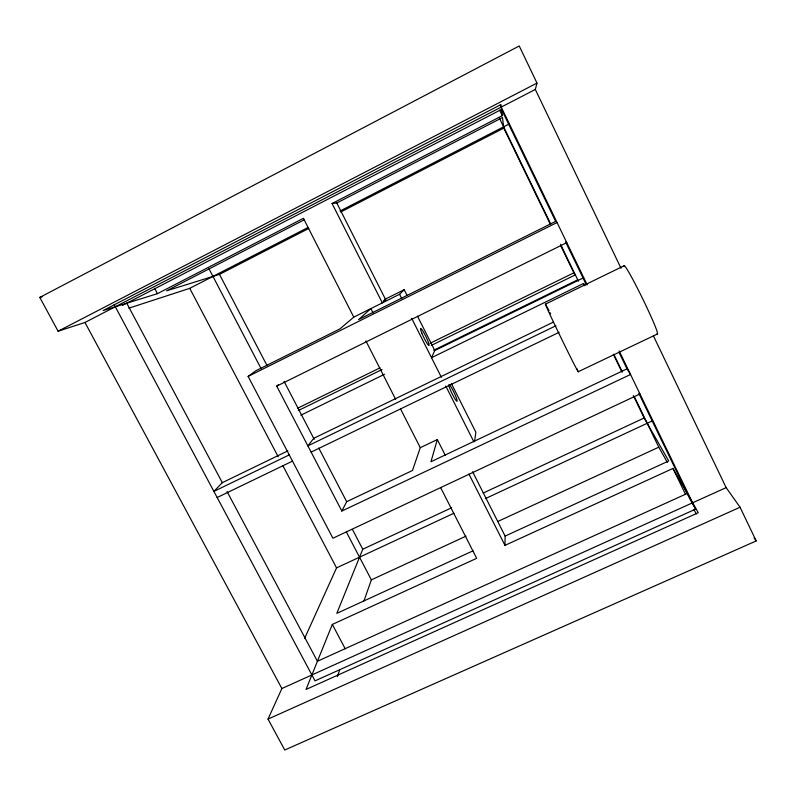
<?xml version="1.0" encoding="UTF-8"?>
<svg xmlns="http://www.w3.org/2000/svg" width="796" height="796" viewBox="0 0 796 796"><rect width="100%" height="100%" fill="white"/><g stroke="black" fill="none" stroke-linecap="round" stroke-linejoin="round"><path stroke-width="1.19" d="M440.646 487.63L476.675 558.324L332.33 624.422L306.022 689.455L698.261 512.733L672.978 468.436L504.982 545.36L505.122 536.086L472.625 471.779M474.555 441.68L475.869 432.258L451.372 383.533M535.31 89.451L536.982 83.073L519.231 45.989L39.8 297.405L58.098 331.216L84.973 322.46L535.31 89.451L621.009 268.252M341.852 511.042L346.678 501.689L412.467 470.506L420.288 447.67L437.312 439.561L430.964 461.74L626.989 368.837L630.551 374.498L341.852 511.042L276.729 386.13L278.421 384.667M337.355 676.59L339.812 669.595M363.991 600.821L371.364 579.856L466.038 536.146M451.69 507.749L362.757 549.23L336.808 613.368L473.033 550.822M268.023 719.096L281.884 688.53L726.141 487.63L740.061 507.241L756.2 540.942L284.759 750.011L268.023 719.096L740.061 507.241M304.51 638.601L336.549 567.886L453.929 513.251M583.657 277.744L434.775 350.529L431.512 357.702L583.498 283.515L584.951 285.505M639.964 393.96L332.907 538.225L248.133 376.409L255.735 370.837L339.991 328.848L353.772 317.136L399.572 294.281L404.189 289.704L406.965 295.226M332.071 203.527L336.808 203.01L385.702 299.764L382.329 302.888L332.071 203.527L502.276 115.669L500.923 104.594L103.172 310.54L157.439 293.664L303.415 218.323L353.772 317.136M58.098 331.216L536.982 83.073M122.395 305.465L501.51 109.43L555.668 221.378L557.061 222.542L248.133 376.409M304.48 219.686L166.603 290.819L219.487 274.381L308.749 228.462M336.808 203.01L502.495 117.529L503.788 128.136L550.404 224.382M128.862 308.171L189.756 288.341L308.002 227.497M340.051 211.01L509.132 124.007M340.698 212.025L503.788 128.136M384.408 299.575L404.189 289.704M383.563 300.828L385.702 299.764M555.668 221.378L358.578 319.584L370.876 308.599L373.065 312.928M276.729 386.13L566.782 242.641M297.644 408.229L380.07 367.822M430.188 343.255L573.866 272.829L575.329 274.869L431.273 345.434M298.391 410.517L382.14 369.493M300.828 415.214L384.567 374.259M433.691 350.24L577.717 279.814M545.419 304.142L624.173 265.725M287.834 450.884L222.323 482.655L213.885 491.391L289.256 454.894M553.439 322.082L313.714 438.337L307.873 445.869L555.946 325.743M217.159 497.52L292.51 461.113M311.137 452.118L559.14 332.29M578.254 371.722L657.486 333.962M483.202 493.052L644.183 417.98L668.72 460.974L505.122 536.086M485.391 498.604L652.65 420.756M497.6 521.579L658.78 447.183L667.317 462.337M687.256 493.45L317.425 661.267L227.049 491.54M619.218 351.066L695.654 509.122L315.037 680.859L114.186 304.629M39.8 297.405L42.208 296.818M754.101 537.887L756.2 540.942M695.654 509.122L690.232 499.599L638.82 393.304M693.933 509.629L696.361 513.937M84.973 322.46L281.884 688.53M126.763 303.196L222.382 482.784M154.643 288.361L157.439 293.664M332.33 624.422L345.245 648.84M189.756 288.341L278.182 456.735M282.799 465.541L336.549 567.886M219.487 274.381L267.058 365.623M352.439 529.44L362.757 549.23M208.94 268.72L261.237 368.906M346.31 531.867L371.364 579.856M284.072 381.364L314.231 439.342M318.788 448.088L346.678 501.689M365.911 340.967L395.622 399.274M400.667 409.174L420.288 447.67M437.312 439.561L445.312 455.322M468.894 474.028L504.982 545.36M417.532 316.241L434.775 350.529M399.572 294.281L401.771 298.659M411.691 318.34L441.382 377.294M445.77 386.03L473.839 441.76M500.276 105.122L587.159 284.769M565.618 241.974L586.334 284.779M618.98 352.28L626.989 368.837M499.629 110.206L502.276 115.669M583.498 283.515L584.582 285.764M672.978 468.436L685.595 494.515M499.321 117.947L550.762 224.164M560.523 244.292L578.403 281.217M614.164 355.046L622.283 371.832M634.203 396.438L658.78 447.183M560.702 245.646L574.802 274.739M613.288 354.19L621.955 372.1M633.337 395.602L644.183 417.98M653.446 335.942L726.141 487.63M449.591 384.856A9.413 1.134 64.2 0 1 456.367 397.94A9.413 1.134 64.2 0 1 454.297 397.821A9.413 1.134 64.2 0 1 448.725 384.796M657.008 333.693A37.969 2.119 64 0 0 645.158 303.903A37.969 2.119 64 0 0 624.611 265.914L624.422 265.774A37.969 2.119 64 0 0 624.094 266.272M546.335 305.574A37.571 0.667 64.1 0 0 545.429 304.311L545.489 304.51A37.571 0.667 64.1 0 0 563.628 343.146A37.571 0.667 64.1 0 0 578.155 371.284L578.045 370.986A37.571 0.667 64.1 0 0 577.896 370.598M546.932 306.679A37.571 0.667 64.1 0 1 547.29 307.336M547.668 308.062A37.571 0.667 64.1 0 1 548.096 308.858M548.543 309.724A37.571 0.667 64.1 0 1 549.021 310.649M550.066 312.689A37.571 0.667 64.1 0 1 550.633 313.803M577.209 368.986A37.571 0.667 64.1 0 1 577.478 369.603M421.82 333.076A9.472 1.144 63.9 0 0 428.984 345.454A9.472 1.144 63.9 0 0 423.651 332.31A9.472 1.144 63.9 0 0 421.82 333.076"/></g></svg>
